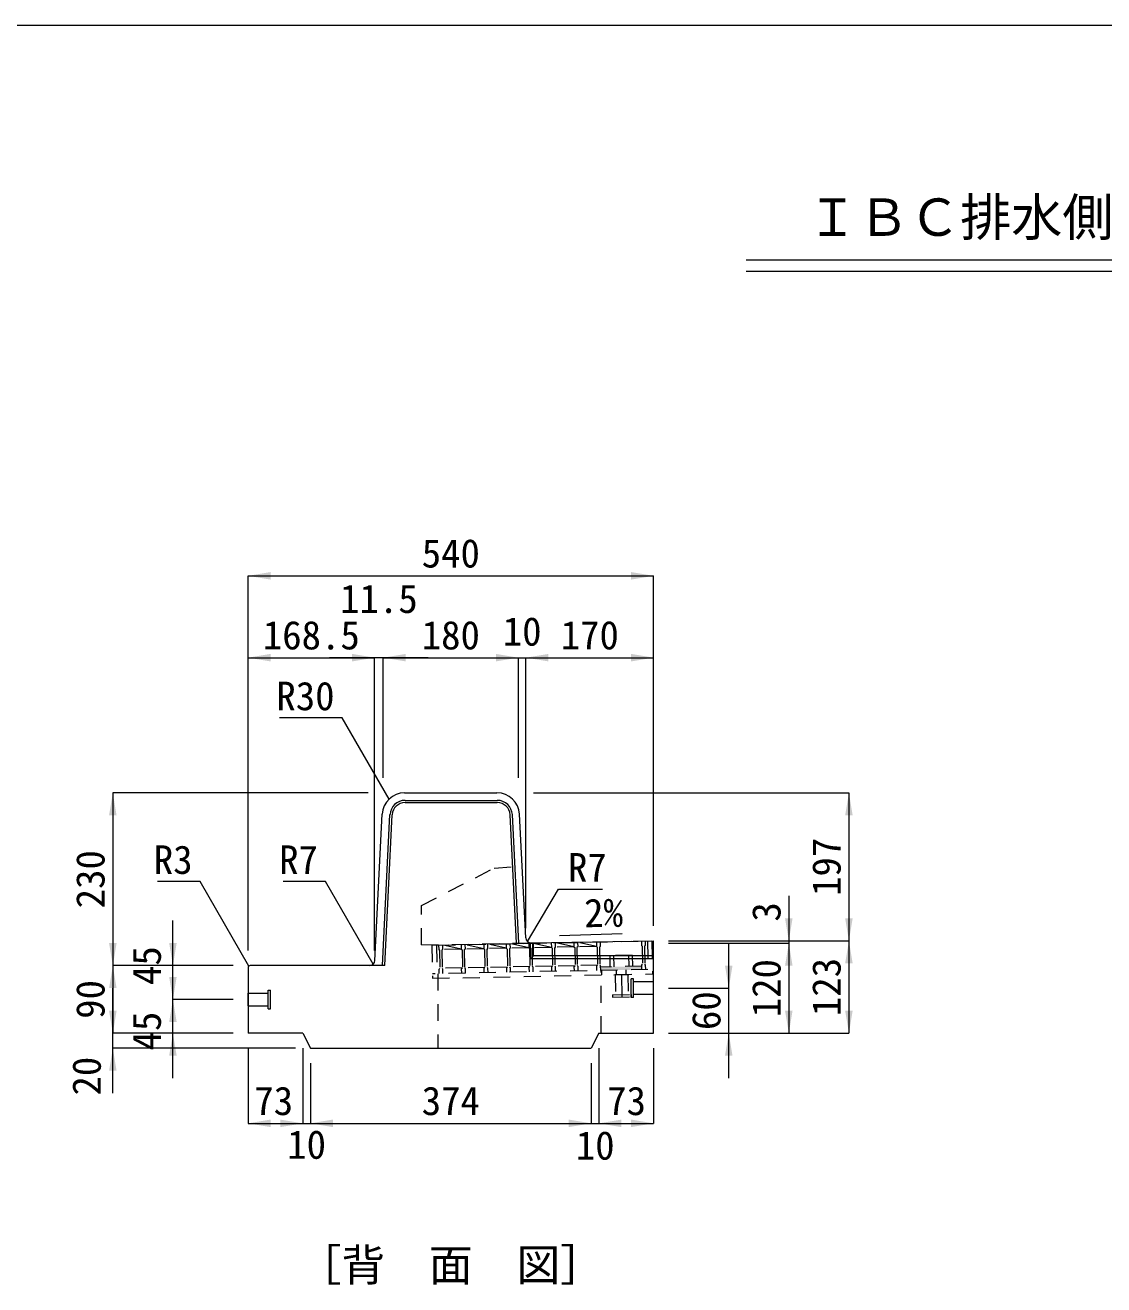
# Model space of a CAD drawing. Units: millimetres at full size. Extents: x 50430 to 75195, y -63423 to -40900.
# Drawn here: x 66802 to 68238, y -59860 to -58183 of the extents above; entities that cross this region are included whole.
import ezdxf
from ezdxf.enums import TextEntityAlignment as Align

# ---------------------------------------------------------------- set-up
doc = ezdxf.new("R2010")
doc.units = ezdxf.units.MM
doc.header["$LTSCALE"] = 30
doc.linetypes.add('USER1', pattern=[1.35, 0.75, -0.6])
doc.linetypes.add('USER2', pattern=[2, 1, -1])
for name, color, linetype, lineweight in [('0_2', 7, 'Continuous', 13), ('側溝・本体', 7, 'Continuous', 9), ('寸法線', 7, 'Continuous', 9), ('本体', 2, 'Continuous', 20), ('枠', 5, 'Continuous', 5), ('補助線', 8, 'Continuous', 13), ('ｲﾝｻｰﾄ', 3, 'USER1', 9), ('ｸﾞﾚｰﾁﾝｸﾞ', 7, 'USER1', 5)]:
    doc.layers.add(name, color=color, linetype=linetype, lineweight=lineweight)
doc.layers.add('ﾊｯﾁﾝｸﾞ', color=8, linetype='Continuous')
doc.styles.add('ＭＳ ゴシック', font='')
doc.styles.get('ＭＳ ゴシック').set_extended_font_data('MS Gothic')

# ---------------------------------------------------------------- blocks, each defined once
blk = doc.blocks.new('filled_arrow')
at = {"color": 0, "linetype": 'Continuous', "lineweight": -2}
blk.add_solid([(7.5, 1.25), (0, 0), (7.5, -1.25)], dxfattribs=at)

msp = doc.modelspace()

# ---------------------------------------------------------------- hatches: boundary and pattern name
at = {"layer": 'ﾊｯﾁﾝｸﾞ'}
msp.add_hatch(color=256, dxfattribs=at).paths.add_polyline_path([(67592.93, -59440.67), (67568.23, -59441.16), (67568.14, -59436.66), (67592.84, -59436.17), (67623.13, -59435.56), (67623.22, -59440.06)])

# ---------------------------------------------------------------- linework, layer by layer
at = {"layer": '0_2', "lineweight": 20}
for p, q in [((67761.99, -58495.24), (69725.64, -58495.24)), ((67761.99, -58510.24), (69725.64, -58510.24))]:
    msp.add_line(p, q, dxfattribs=at)
at = {"layer": '側溝・本体', "linetype": 'USER1'}
for p, q in [((67329.54, -59354.85), (67426.42, -59304.85)), ((67426.42, -59304.85), (67463.58, -59301.85)), ((67329.54, -59407.2), (67329.54, -59354.85)), ((67329.54, -59407.2), (67475.5, -59404.63)), ((67351.64, -59445.49), (67351.62, -59544.75)), ((67568.72, -59524.75), (67568.72, -59441.15))]:
    msp.add_line(p, q, dxfattribs=at)
at = {"layer": '側溝・本体', "color": 4, "lineweight": 5}
for p, q in [((67474.72, -59425.74), (67474.72, -59404.64)), ((67478.72, -59421.74), (67478.72, -59404.57)), ((67474.72, -59425.74), (67478.72, -59421.74)), ((67638.72, -59425.74), (67474.72, -59425.74)), ((67638.72, -59421.74), (67478.72, -59421.74))]:
    msp.add_line(p, q, dxfattribs=at)
at = {"layer": '寸法線'}
for p, q in [((67098.72, -58915.77), (67638.72, -58915.77)), ((67098.72, -59414.75), (67098.72, -58915.77)), ((67638.72, -59381.75), (67638.72, -58915.77)), ((67098.72, -59024.75), (67267.22, -59024.75)), ((67098.72, -59414.75), (67098.72, -59024.75)), ((67338.72, -59024.75), (67207.22, -59024.75)), ((67267.22, -59414.75), (67267.22, -59024.75)), ((67267.22, -59414.75), (67267.22, -59024.75)), ((67278.72, -59184.75), (67278.72, -59024.75)), ((67278.72, -59024.75), (67458.72, -59024.75)), ((67278.72, -59184.75), (67278.72, -59024.75)), ((67398.72, -59024.75), (67528.72, -59024.75)), ((67458.72, -59184.75), (67458.72, -59024.75)), ((67458.72, -59184.75), (67458.72, -59024.75)), ((67468.72, -59384.75), (67468.72, -59024.75)), ((67468.72, -59024.75), (67638.72, -59024.75)), ((67468.72, -59384.75), (67468.72, -59024.75)), ((67638.72, -59381.75), (67638.72, -59024.75)), ((66918.72, -59204.75), (66918.72, -59434.75)), ((67258.72, -59204.75), (66918.72, -59204.75)), ((67478.72, -59204.75), (67898.72, -59204.75)), ((67898.72, -59204.75), (67898.72, -59401.75)), ((67818.72, -59341.75), (67818.72, -59464.79)), ((66998.72, -59539.75), (66998.72, -59374.75)), ((67513.41, -59394.81), (67596.68, -59392.14)), ((67658.72, -59401.75), (67898.72, -59401.75)), ((67658.72, -59401.75), (67818.72, -59401.75)), ((67658.72, -59401.75), (67898.72, -59401.75)), ((67658.72, -59404.79), (67818.72, -59404.79)), ((67658.72, -59404.79), (67818.72, -59404.79)), ((67738.72, -59584.75), (67738.72, -59404.75)), ((67818.72, -59404.79), (67818.72, -59524.75)), ((67898.72, -59401.75), (67898.72, -59524.75)), ((67078.72, -59434.75), (66918.72, -59434.75)), ((66918.72, -59434.75), (66918.72, -59524.75)), ((67078.72, -59434.75), (66918.72, -59434.75)), ((66998.72, -59584.75), (66998.72, -59419.75)), ((67078.72, -59434.75), (66998.72, -59434.75)), ((66918.72, -59604.75), (66918.72, -59464.75)), ((67658.72, -59464.75), (67738.72, -59464.75)), ((67078.72, -59479.75), (66998.72, -59479.75)), ((67078.72, -59479.75), (66998.72, -59479.75)), ((67078.72, -59524.75), (66918.72, -59524.75)), ((67078.72, -59524.75), (66918.72, -59524.75)), ((67078.72, -59524.75), (66998.72, -59524.75)), ((67658.72, -59524.75), (67898.72, -59524.75)), ((67658.72, -59524.75), (67818.72, -59524.75)), ((67658.72, -59524.75), (67738.72, -59524.75)), ((67161.72, -59544.75), (66918.72, -59544.75)), ((67098.72, -59544.75), (67098.72, -59644.75)), ((67171.72, -59544.75), (67171.72, -59644.75)), ((67171.72, -59544.75), (67171.72, -59644.75)), ((67565.73, -59544.75), (67565.73, -59644.75)), ((67565.73, -59544.75), (67565.73, -59644.75)), ((67638.72, -59544.75), (67638.72, -59644.75)), ((67181.72, -59564.75), (67181.72, -59644.75)), ((67181.72, -59564.75), (67181.72, -59644.75)), ((67555.72, -59564.75), (67555.72, -59644.75)), ((67555.72, -59564.75), (67555.72, -59644.75)), ((67098.72, -59644.75), (67171.72, -59644.75)), ((67111.72, -59644.75), (67241.72, -59644.75)), ((67181.72, -59644.75), (67555.72, -59644.75)), ((67495.72, -59644.75), (67625.73, -59644.75)), ((67565.73, -59644.75), (67638.72, -59644.75))]:
    msp.add_line(p, q, dxfattribs=at)
for points in [[(67286.47, -59213.01), (67223.96, -59104.75), (67140.46, -59104.75)], [(67099.6, -59435.62), (67034.91, -59322.7), (66978.41, -59322.7)], [(67265.39, -59432.82), (67201.81, -59322.7), (67145.72, -59322.7)], [(67470.6, -59402.74), (67512.21, -59332.92), (67570.8, -59332.92)]]:
    msp.add_lwpolyline(points, dxfattribs=at)
at = {"layer": '本体'}
for p, q in [((67307.26, -59204.75), (67430.19, -59204.75)), ((67267.56, -59428.1), (67277.3, -59233.25)), ((67468.38, -59397.98), (67460.15, -59233.25)), ((67475.5, -59404.63), (67638.72, -59401.74)), ((67638.72, -59524.75), (67638.72, -59401.75)), ((67260.57, -59434.75), (67101.72, -59434.75)), ((67098.72, -59437.75), (67098.72, -59524.75)), ((67171.72, -59524.75), (67098.72, -59524.75)), ((67171.72, -59524.75), (67181.72, -59544.75)), ((67565.73, -59524.75), (67555.72, -59544.75)), ((67565.73, -59524.75), (67638.72, -59524.75)), ((67181.72, -59544.75), (67555.72, -59544.75))]:
    msp.add_line(p, q, dxfattribs=at)
at = {"layer": '本体', "color": 4, "lineweight": 5}
for p, q in [((67307.72, -59214.75), (67430.64, -59214.75)), ((67307.72, -59217.75), (67430.64, -59217.75)), ((67277.69, -59434.75), (67287.74, -59233.75)), ((67280.7, -59434.75), (67290.74, -59233.9)), ((67456.18, -59404.97), (67447.62, -59233.9)), ((67459.18, -59404.91), (67450.62, -59233.75)), ((67280.7, -59434.75), (67260.57, -59434.75))]:
    msp.add_line(p, q, dxfattribs=at)
at = {"layer": '本体'}
for centre, radius, start, end in [((67307.26, -59234.75), 30, 90, 177.13809), ((67430.19, -59234.75), 30, 2.86255, 90), ((67475.38, -59397.63), 7, 182.86442, 271.0139), ((67101.72, -59437.75), 3, 90, 180), ((67260.57, -59427.75), 7, 270, 357.13809)]:
    msp.add_arc(centre, radius, start, end, dxfattribs=at)
at = {"layer": '本体', "color": 4, "lineweight": 5}
for centre, radius, start, end in [((67307.72, -59234.75), 20, 90, 177.13758), ((67430.64, -59234.75), 20, 2.8624, 90), ((67307.72, -59234.75), 17, 90, 177.13758), ((67430.64, -59234.75), 17, 2.8624, 90)]:
    msp.add_arc(centre, radius, start, end, dxfattribs=at)
at = {"layer": '枠', "lineweight": 20}
msp.add_line((66203.72, -58182.67), (71803.72, -58182.67), dxfattribs=at)
at = {"layer": '補助線'}
for p, q in [((67585.85, -59446.81), (67605.85, -59446.41)), ((67595.85, -59446.61), (67596.45, -59476.6))]:
    msp.add_line(p, q, dxfattribs=at)
at = {"layer": 'ｲﾝｻｰﾄ'}
for p, q in [((67587.35, -59446.78), (67604.35, -59446.44)), ((67587.35, -59446.78), (67587.89, -59473.77)), ((67604.35, -59446.44), (67604.89, -59473.43)), ((67098.72, -59488.25), (67098.72, -59471.25)), ((67583.89, -59473.85), (67608.88, -59473.35)), ((67583.89, -59473.85), (67583.95, -59476.85)), ((67583.95, -59476.85), (67608.94, -59476.35)), ((67608.88, -59473.35), (67608.94, -59476.35))]:
    msp.add_line(p, q, dxfattribs=at)
at = {"layer": 'ｲﾝｻｰﾄ', "linetype": 'USER2'}
for p, q in [((67125.72, -59492.25), (67125.72, -59467.25)), ((67125.72, -59467.25), (67128.72, -59467.25)), ((67128.72, -59492.25), (67128.72, -59467.25)), ((67608.72, -59477.25), (67608.72, -59452.25)), ((67611.72, -59452.25), (67608.72, -59452.25)), ((67611.72, -59477.25), (67611.72, -59452.25)), ((67638.72, -59456.25), (67611.72, -59456.25)), ((67098.72, -59471.25), (67125.72, -59471.25)), ((67611.72, -59477.25), (67608.72, -59477.25)), ((67638.72, -59473.25), (67611.72, -59473.25)), ((67098.72, -59488.25), (67125.72, -59488.25)), ((67125.72, -59492.25), (67128.72, -59492.25))]:
    msp.add_line(p, q, dxfattribs=at)
at = {"layer": 'ｸﾞﾚｰﾁﾝｸﾞ'}
for p, q in [((67343.52, -59407.65), (67636.46, -59401.79)), ((67343.52, -59407.65), (67344.4, -59451.64)), ((67349.52, -59407.53), (67350.28, -59445.52)), ((67352.52, -59407.47), (67627.46, -59401.97)), ((67352.52, -59407.47), (67352.64, -59413.46)), ((67352.64, -59413.46), (67353.66, -59414.44)), ((67353.66, -59414.44), (67354.14, -59438.44)), ((67357.63, -59413.36), (67356.65, -59414.38)), ((67356.65, -59414.38), (67357.13, -59438.38)), ((67357.51, -59407.37), (67357.63, -59413.36)), ((67382.63, -59412.86), (67357.51, -59407.37)), ((67382.63, -59412.86), (67357.63, -59413.36)), ((67382.51, -59406.87), (67382.63, -59412.86)), ((67382.63, -59412.86), (67383.65, -59413.84)), ((67383.65, -59413.84), (67384.13, -59437.84)), ((67387.63, -59412.77), (67386.65, -59413.78)), ((67386.65, -59413.78), (67387.13, -59437.78)), ((67412.62, -59412.27), (67387.51, -59406.77)), ((67387.51, -59406.77), (67387.63, -59412.77)), ((67412.62, -59412.27), (67387.63, -59412.77)), ((67412.5, -59406.27), (67412.62, -59412.27)), ((67412.62, -59412.27), (67413.64, -59413.24)), ((67413.64, -59413.24), (67414.12, -59437.24)), ((67417.62, -59412.17), (67416.64, -59413.18)), ((67416.64, -59413.18), (67417.12, -59437.18)), ((67417.5, -59406.17), (67417.62, -59412.17)), ((67442.62, -59411.67), (67417.5, -59406.17)), ((67442.62, -59411.67), (67417.62, -59412.17)), ((67442.5, -59405.67), (67442.62, -59411.67)), ((67442.62, -59411.67), (67443.64, -59412.65)), ((67443.64, -59412.65), (67444.12, -59436.64)), ((67447.62, -59411.57), (67446.64, -59412.59)), ((67446.64, -59412.59), (67447.12, -59436.58)), ((67447.5, -59405.57), (67447.62, -59411.57)), ((67472.61, -59411.07), (67447.5, -59405.57)), ((67472.61, -59411.07), (67447.62, -59411.57)), ((67472.49, -59405.07), (67472.61, -59411.07)), ((67472.61, -59411.07), (67473.63, -59412.05)), ((67473.63, -59412.05), (67474.11, -59436.04)), ((67477.61, -59410.97), (67476.63, -59411.99)), ((67476.63, -59411.99), (67477.11, -59435.98)), ((67502.61, -59410.47), (67477.49, -59404.97)), ((67477.49, -59404.97), (67477.61, -59410.97)), ((67502.61, -59410.47), (67477.61, -59410.97)), ((67502.49, -59404.47), (67502.61, -59410.47)), ((67502.61, -59410.47), (67503.63, -59411.45)), ((67503.63, -59411.45), (67504.11, -59435.44)), ((67507.6, -59410.37), (67506.62, -59411.39)), ((67506.62, -59411.39), (67507.1, -59435.38)), ((67532.6, -59409.87), (67507.48, -59404.37)), ((67507.48, -59404.37), (67507.6, -59410.37)), ((67532.6, -59409.87), (67507.6, -59410.37)), ((67532.48, -59403.87), (67532.6, -59409.87)), ((67532.6, -59409.87), (67533.62, -59410.85)), ((67533.62, -59410.85), (67534.1, -59434.84)), ((67537.6, -59409.77), (67536.62, -59410.79)), ((67536.62, -59410.79), (67537.1, -59434.78)), ((67562.59, -59409.27), (67537.48, -59403.77)), ((67537.48, -59403.77), (67537.6, -59409.77)), ((67562.59, -59409.27), (67537.6, -59409.77)), ((67562.47, -59403.27), (67562.59, -59409.27)), ((67562.59, -59409.27), (67563.61, -59410.25)), ((67563.61, -59410.25), (67564.09, -59434.24)), ((67567.59, -59409.17), (67566.61, -59410.19)), ((67566.61, -59410.19), (67567.09, -59434.18)), ((67567.47, -59403.17), (67567.59, -59409.17)), ((67622.46, -59402.07), (67622.58, -59408.07)), ((67622.58, -59408.07), (67623.6, -59409.05)), ((67623.6, -59409.05), (67624.08, -59433.04)), ((67627.58, -59407.97), (67626.6, -59408.99)), ((67626.6, -59408.99), (67627.08, -59432.98)), ((67627.46, -59401.97), (67627.58, -59407.97)), ((67630.46, -59401.91), (67631.22, -59439.9)), ((67636.46, -59401.79), (67637.34, -59445.78)), ((67564.09, -59434.24), (67537.1, -59434.78)), ((67538.12, -59435.76), (67537.1, -59434.78)), ((67563.11, -59435.26), (67564.09, -59434.24)), ((67568.11, -59435.16), (67567.09, -59434.18)), ((67610.33, -59420.81), (67580.34, -59421.41)), ((67580.34, -59421.41), (67580.64, -59436.41)), ((67585.34, -59421.31), (67585.64, -59436.31)), ((67605.34, -59420.91), (67605.64, -59435.91)), ((67610.33, -59420.81), (67610.63, -59435.81)), ((67623.1, -59434.06), (67624.08, -59433.04)), ((67623.22, -59440.06), (67623.1, -59434.06)), ((67628.1, -59433.96), (67627.08, -59432.98)), ((67628.22, -59439.96), (67628.1, -59433.96)), ((67631.22, -59439.9), (67344.28, -59445.64)), ((67344.4, -59451.64), (67637.34, -59445.78)), ((67353.16, -59439.46), (67354.14, -59438.44)), ((67353.28, -59445.46), (67353.16, -59439.46)), ((67384.13, -59437.84), (67357.13, -59438.38)), ((67358.15, -59439.36), (67357.13, -59438.38)), ((67358.27, -59445.36), (67358.15, -59439.36)), ((67383.15, -59438.86), (67384.13, -59437.84)), ((67383.27, -59444.86), (67383.15, -59438.86)), ((67414.12, -59437.24), (67387.13, -59437.78)), ((67388.15, -59438.76), (67387.13, -59437.78)), ((67388.27, -59444.76), (67388.15, -59438.76)), ((67413.14, -59438.26), (67414.12, -59437.24)), ((67413.26, -59444.26), (67413.14, -59438.26)), ((67444.12, -59436.64), (67417.12, -59437.18)), ((67418.14, -59438.16), (67417.12, -59437.18)), ((67418.26, -59444.16), (67418.14, -59438.16)), ((67443.14, -59437.66), (67444.12, -59436.64)), ((67443.26, -59443.66), (67443.14, -59437.66)), ((67474.11, -59436.04), (67447.12, -59436.58)), ((67448.14, -59437.56), (67447.12, -59436.58)), ((67448.26, -59443.56), (67448.14, -59437.56)), ((67473.13, -59437.06), (67474.11, -59436.04)), ((67473.25, -59443.06), (67473.13, -59437.06)), ((67504.11, -59435.44), (67477.11, -59435.98)), ((67478.13, -59436.96), (67477.11, -59435.98)), ((67478.25, -59442.96), (67478.13, -59436.96)), ((67503.13, -59436.46), (67504.11, -59435.44)), ((67503.25, -59442.46), (67503.13, -59436.46)), ((67534.1, -59434.84), (67507.1, -59435.38)), ((67508.12, -59436.36), (67507.1, -59435.38)), ((67508.24, -59442.36), (67508.12, -59436.36)), ((67533.12, -59435.86), (67534.1, -59434.84)), ((67533.24, -59441.86), (67533.12, -59435.86)), ((67538.24, -59441.76), (67538.12, -59435.76)), ((67563.23, -59441.26), (67563.11, -59435.26)), ((67568.23, -59441.16), (67568.11, -59435.16)), ((67623.13, -59435.56), (67568.14, -59436.66)), ((67569.23, -59441.14), (67569.35, -59447.14)), ((67569.23, -59441.14), (67569.35, -59447.14)), ((67589.35, -59446.74), (67589.23, -59440.74)), ((67589.35, -59446.74), (67589.23, -59440.74)), ((67602.35, -59446.48), (67602.23, -59440.48)), ((67602.35, -59446.48), (67602.23, -59440.48))]:
    msp.add_line(p, q, dxfattribs=at)

# ---------------------------------------------------------------- block references
at = {"layer": '寸法線', "xscale": 4, "yscale": 4}
for p in [(67098.72, -58915.77), (67098.72, -59024.75), (67278.72, -59024.75), (67278.72, -59024.75), (67468.72, -59024.75), (67468.72, -59024.75), (67098.72, -59644.75), (67181.72, -59644.75), (67181.72, -59644.75), (67565.73, -59644.75)]:
    msp.add_blockref('filled_arrow', p, dxfattribs=at)
at = {"layer": '寸法線'}
for p, xscale, yscale, rotation in [((67638.72, -58915.77), 4, 4, 180), ((67267.22, -59024.75), 4, 4, 180), ((67267.22, -59024.75), 4, 4, 180), ((67458.72, -59024.75), 4, 4, 180), ((67458.72, -59024.75), 4, 4, 180), ((67638.72, -59024.75), 4, 4, 180), ((66918.72, -59204.75), 4, 4, 270), ((67286.47, -59213.01), 0.2, 0.2, 120), ((67898.72, -59204.75), 4, 4, 270), ((67818.72, -59401.75), 4, 4, 90), ((67898.72, -59401.75), 4, 4, 90), ((67513.41, -59394.81), 0.2, 0.2, 1.8), ((66918.72, -59434.75), 4, 4, 90), ((66998.72, -59434.75), 4, 4, 90), ((67470.6, -59402.74), 0.133, 0.133, 59.2), ((67818.72, -59404.79), 4, 4, 270), ((67818.72, -59404.79), 4, 4, 270), ((67898.72, -59401.75), 4, 4, 270), ((66918.72, -59434.75), 4, 4, 270), ((67099.6, -59435.62), 0.2, 0.2, 119.8), ((67265.39, -59432.82), 0.2, 0.2, 120), ((67738.72, -59464.75), 4, 4, 90), ((66998.72, -59479.75), 4, 4, 90), ((66998.72, -59479.75), 4, 4, 270), ((66918.72, -59524.75), 4, 4, 90), ((66918.72, -59524.75), 4, 4, 90), ((67818.72, -59524.75), 4, 4, 90), ((67898.72, -59524.75), 4, 4, 90), ((66998.72, -59524.75), 4, 4, 270), ((67738.72, -59524.75), 4, 4, 270), ((66918.72, -59544.75), 4, 4, 270), ((67171.72, -59644.75), 4, 4, 180), ((67555.72, -59644.75), 4, 4, 180), ((67555.72, -59644.75), 4, 4, 180), ((67638.72, -59644.75), 4, 4, 180)]:
    msp.add_blockref('filled_arrow', p, dxfattribs=dict(at, xscale=xscale, yscale=yscale, rotation=rotation))

# ---------------------------------------------------------------- texts
at = {"layer": '0_2', "style": 'ＭＳ ゴシック'}
msp.add_text('ＩＢＣ排水側溝 上部桝 セミフラットＢ Ⅱ型 斜左H=0-20', height=49.84, dxfattribs=at).set_placement((68726.29, -58438.27), align=Align.MIDDLE_CENTER)
msp.add_text('2%', height=37.98, rotation=1, dxfattribs=at).set_placement((67572.06, -59364.31), align=Align.MIDDLE_CENTER)
msp.add_text('［背\u3000面\u3000図］', height=42.72, dxfattribs=at).set_placement((67368.72, -59867.53), align=Align.BOTTOM_CENTER)
at = {"layer": '寸法線', "style": 'ＭＳ ゴシック'}
for s, p in [('540', (67368.72, -58885.77)), ('11.5', (67272.97, -58946.27)), ('168.5', (67182.97, -58994.75)), ('180', (67368.72, -58994.75)), ('10', (67463.72, -58989.75)), ('170', (67553.72, -58994.75)), ('73', (67132.96, -59614.75)), ('374', (67368.72, -59614.75)), ('73', (67602.71, -59614.75)), ('10', (67176.72, -59672.98)), ('10', (67560.95, -59674.14))]:
    msp.add_text(s, height=37.98, dxfattribs=at).set_placement(p, align=Align.MIDDLE_CENTER)
for s, p in [('R30', (67213.96, -59056.75)), ('R3', (67024.91, -59274.7)), ('R7', (67191.81, -59274.7))]:
    msp.add_text(s, height=37.98, dxfattribs=at).set_placement(p, align=Align.TOP_RIGHT)
for s, p in [('230', (66888.72, -59319.75)), ('197', (67868.72, -59303.25)), ('3', (67788.72, -59363.25)), ('45', (66963.72, -59434.75)), ('120', (67788.72, -59464.77)), ('123', (67868.72, -59463.25)), ('90', (66888.72, -59479.75)), ('60', (67708.72, -59494.75)), ('45', (66963.72, -59521.94)), ('20', (66883.72, -59581.89))]:
    msp.add_text(s, height=37.98, rotation=90, dxfattribs=at).set_placement(p, align=Align.MIDDLE_CENTER)
msp.add_text('R7', height=37.98, dxfattribs=at).set_placement((67524.71, -59284.92), align=Align.TOP_LEFT)

doc.saveas('drawing.dxf')
